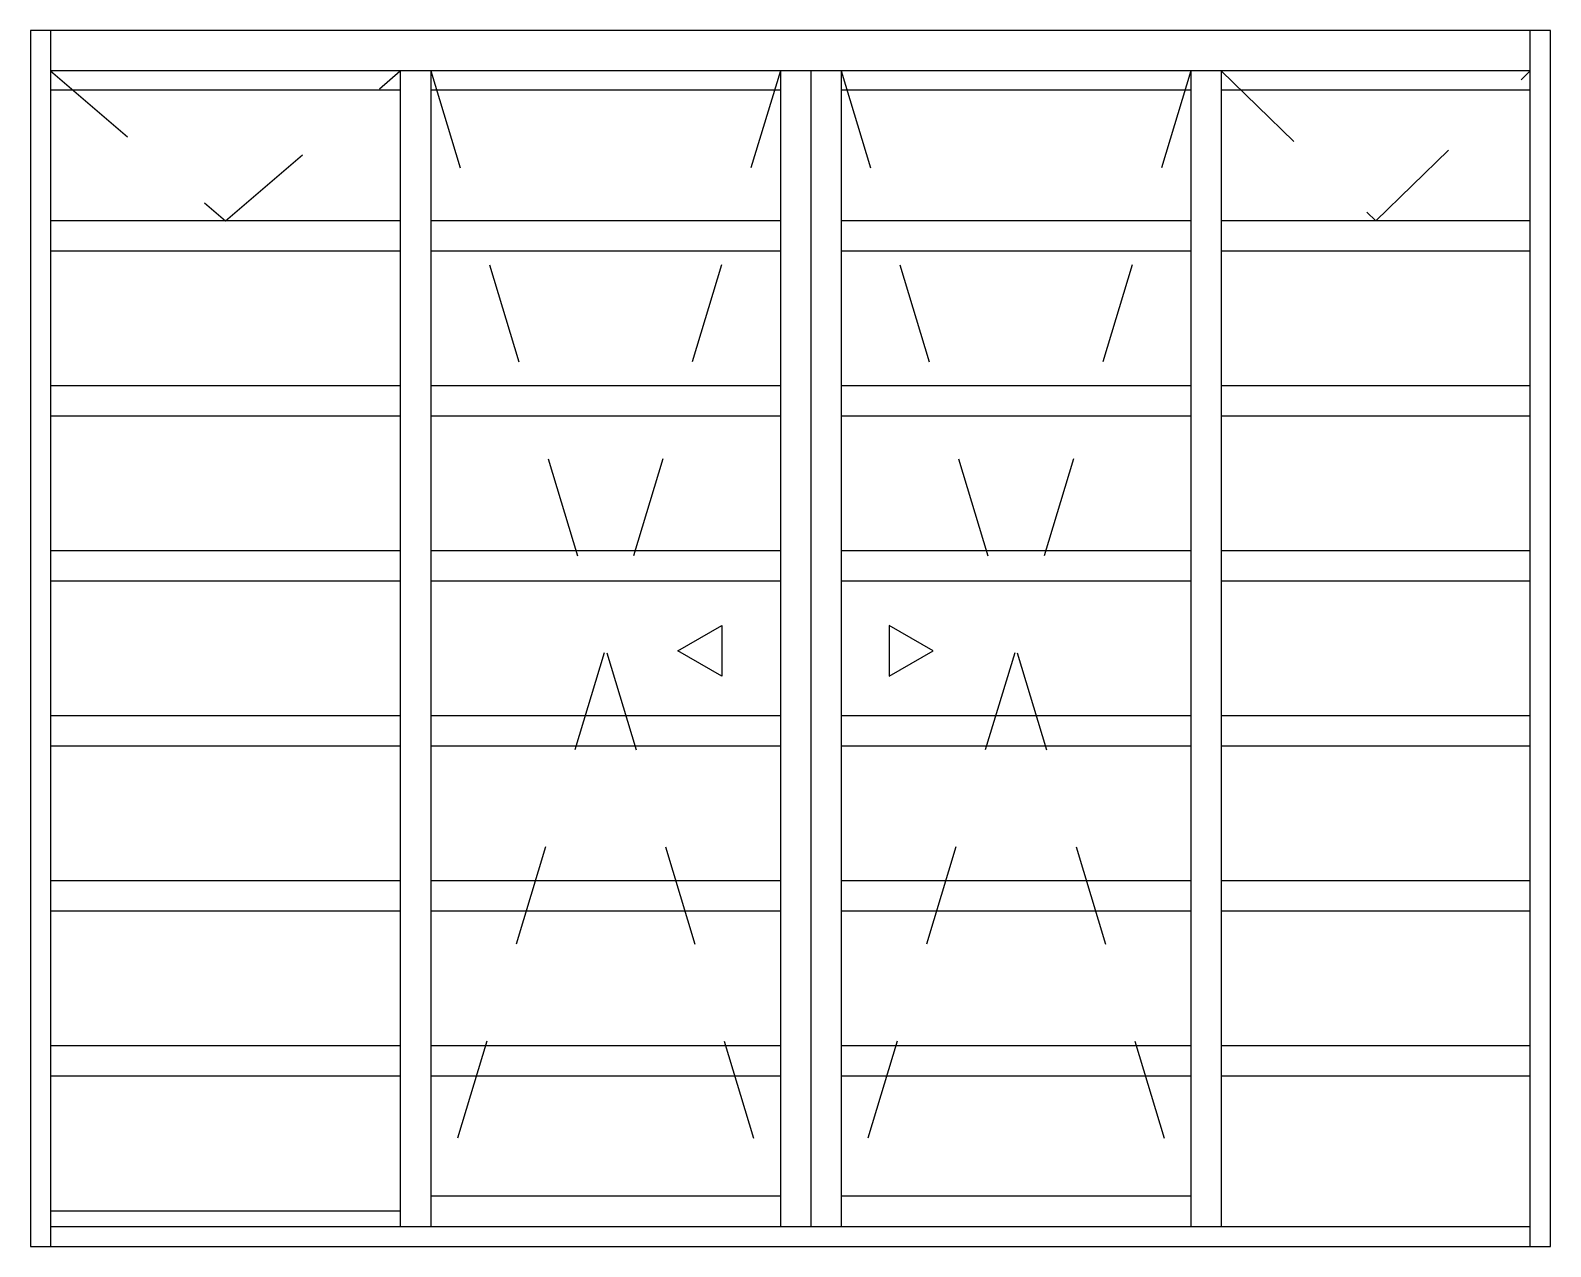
# Model space of a CAD drawing. Header units: millimetres. Extents: x 232.7 to 234.2, y 1317.59 to 1318.79.
import ezdxf

# ---------------------------------------------------------------- set-up
doc = ezdxf.new("R2010")
doc.units = ezdxf.units.MM
doc.header["$LTSCALE"] = 0.5
doc.linetypes.add('HIDDEN2', pattern=[0.1875, 0.125, -0.0625])
doc.layers.add('Gravia_Janelas', color=1, linetype='Continuous')
doc.layers.add('Gravia_Janelas_hidden2', color=1, linetype='HIDDEN2')

msp = doc.modelspace()

# ---------------------------------------------------------------- linework, layer by layer
at = {"layer": 'Gravia_Janelas', "color": 2}
for p, q in [((232.7015, 1318.7863), (232.7015, 1317.5863)), ((234.2015, 1318.7863), (232.7015, 1318.7863)), ((234.2015, 1317.5863), (234.2015, 1318.7863)), ((232.7015, 1317.5863), (234.2015, 1317.5863))]:
    msp.add_line(p, q, dxfattribs=at)
at = {"layer": 'Gravia_Janelas'}
for p, q in [((232.7215, 1318.7863), (232.7215, 1317.5863)), ((234.1815, 1317.5863), (234.1815, 1318.7863)), ((234.1815, 1318.7463), (232.7215, 1318.7463)), ((234.1815, 1318.7463), (232.7215, 1318.7463)), ((233.0665, 1318.7463), (233.0665, 1317.6063)), ((233.0965, 1318.7463), (233.0965, 1317.6063)), ((233.4415, 1318.7463), (233.4415, 1317.6063)), ((233.4715, 1318.7463), (233.4715, 1317.6063)), ((233.5015, 1318.7463), (233.5015, 1317.6063)), ((233.8465, 1318.7463), (233.8465, 1317.6063)), ((233.8765, 1318.7463), (233.8765, 1317.6063)), ((233.0665, 1318.7274), (232.7215, 1318.7274)), ((233.4415, 1318.7274), (233.0965, 1318.7274)), ((233.8465, 1318.7274), (233.5015, 1318.7274)), ((234.1815, 1318.7274), (233.8765, 1318.7274)), ((233.0665, 1318.5985), (232.7215, 1318.5985)), ((233.4415, 1318.5985), (233.0965, 1318.5985)), ((233.8465, 1318.5985), (233.5015, 1318.5985)), ((234.1815, 1318.5985), (233.8765, 1318.5985)), ((233.0665, 1318.5685), (232.7215, 1318.5685)), ((233.4415, 1318.5685), (233.0965, 1318.5685)), ((233.8465, 1318.5685), (233.5015, 1318.5685)), ((234.1815, 1318.5685), (233.8765, 1318.5685)), ((233.0665, 1318.4357), (232.7215, 1318.4357)), ((233.4415, 1318.4357), (233.0965, 1318.4357)), ((233.8465, 1318.4357), (233.5015, 1318.4357)), ((234.1815, 1318.4357), (233.8765, 1318.4357)), ((233.0665, 1318.4057), (232.7215, 1318.4057)), ((233.4415, 1318.4057), (233.0965, 1318.4057)), ((233.8465, 1318.4057), (233.5015, 1318.4057)), ((234.1815, 1318.4057), (233.8765, 1318.4057)), ((233.0665, 1318.2729), (232.7215, 1318.2729)), ((233.4415, 1318.2729), (233.0965, 1318.2729)), ((233.8465, 1318.2729), (233.5015, 1318.2729)), ((234.1815, 1318.2729), (233.8765, 1318.2729)), ((233.0665, 1318.2429), (232.7215, 1318.2429)), ((233.4415, 1318.2429), (233.0965, 1318.2429)), ((233.8465, 1318.2429), (233.5015, 1318.2429)), ((234.1815, 1318.2429), (233.8765, 1318.2429)), ((233.0665, 1318.1101), (232.7215, 1318.1101)), ((233.4415, 1318.1101), (233.0965, 1318.1101)), ((233.8465, 1318.1101), (233.5015, 1318.1101)), ((234.1815, 1318.1101), (233.8765, 1318.1101)), ((233.0665, 1318.0801), (232.7215, 1318.0801)), ((233.4415, 1318.0801), (233.0965, 1318.0801)), ((233.8465, 1318.0801), (233.5015, 1318.0801)), ((234.1815, 1318.0801), (233.8765, 1318.0801)), ((233.0665, 1317.9473), (232.7215, 1317.9473)), ((233.4415, 1317.9473), (233.0965, 1317.9473)), ((233.8465, 1317.9473), (233.5015, 1317.9473)), ((234.1815, 1317.9473), (233.8765, 1317.9473)), ((233.0665, 1317.9173), (232.7215, 1317.9173)), ((233.4415, 1317.9173), (233.0965, 1317.9173)), ((233.8465, 1317.9173), (233.5015, 1317.9173)), ((234.1815, 1317.9173), (233.8765, 1317.9173)), ((233.0665, 1317.7845), (232.7215, 1317.7845)), ((233.4415, 1317.7845), (233.0965, 1317.7845)), ((233.8465, 1317.7845), (233.5015, 1317.7845)), ((234.1815, 1317.7845), (233.8765, 1317.7845)), ((233.0665, 1317.7545), (232.7215, 1317.7545)), ((233.4415, 1317.7545), (233.0965, 1317.7545)), ((233.8465, 1317.7545), (233.5015, 1317.7545)), ((234.1815, 1317.7545), (233.8765, 1317.7545)), ((233.0965, 1317.6363), (233.4415, 1317.6363)), ((233.5015, 1317.6363), (233.8465, 1317.6363)), ((233.0665, 1317.6213), (232.7215, 1317.6213)), ((232.7215, 1317.6063), (234.1815, 1317.6063))]:
    msp.add_line(p, q, dxfattribs=at)
for points in [[(233.3836, 1318.1992), (233.3836, 1318.1492), (233.3403, 1318.1742)], [(233.549, 1318.1992), (233.549, 1318.1492), (233.5923, 1318.1742)]]:
    msp.add_lwpolyline(points, close=True, dxfattribs=at)
at = {"layer": 'Gravia_Janelas_hidden2'}
for p, q in [((232.7215, 1318.7463), (232.894, 1318.5985)), ((232.894, 1318.5985), (233.0665, 1318.7463)), ((233.4415, 1318.7463), (233.0965, 1317.6063)), ((233.0965, 1318.7463), (233.4415, 1317.6063)), ((233.8465, 1318.7463), (233.5015, 1317.6063)), ((233.5015, 1318.7463), (233.8465, 1317.6063)), ((233.8765, 1318.7463), (234.029, 1318.5985)), ((234.029, 1318.5985), (234.1815, 1318.7463))]:
    msp.add_line(p, q, dxfattribs=at)

doc.saveas('drawing.dxf')
